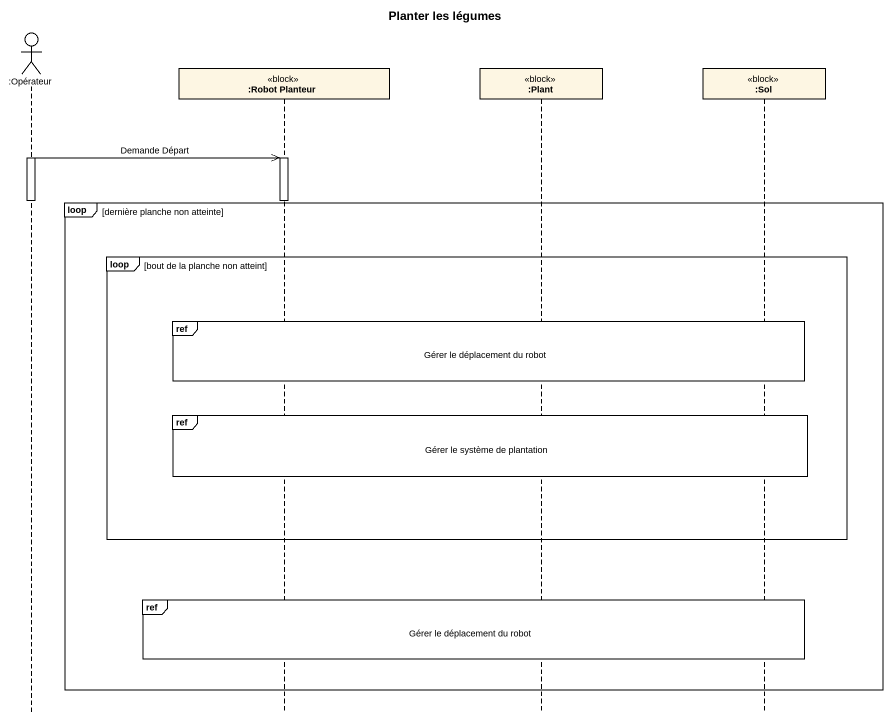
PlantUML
@startuml
title Planter les légumes
hide footbox
actor ":Opérateur" as Opérateur
participant ":Robot Planteur" as Robot_Planteur <<block>>
participant ":Plant" as Plant <<block>>
participant ":Sol" as Sol <<block>>

activate Opérateur
Opérateur ->> Robot_Planteur : Demande Départ
activate Robot_Planteur
deactivate Robot_Planteur
deactivate Opérateur
loop dernière planche non atteinte
  loop bout de la planche non atteint
    ref over Robot_Planteur, Plant, Sol : Gérer le déplacement du robot
    ref over Robot_Planteur, Plant, Sol : Gérer le système de plantation
  end
  ref over Robot_Planteur, Plant, Sol : Gérer le déplacement du robot
end
@enduml
